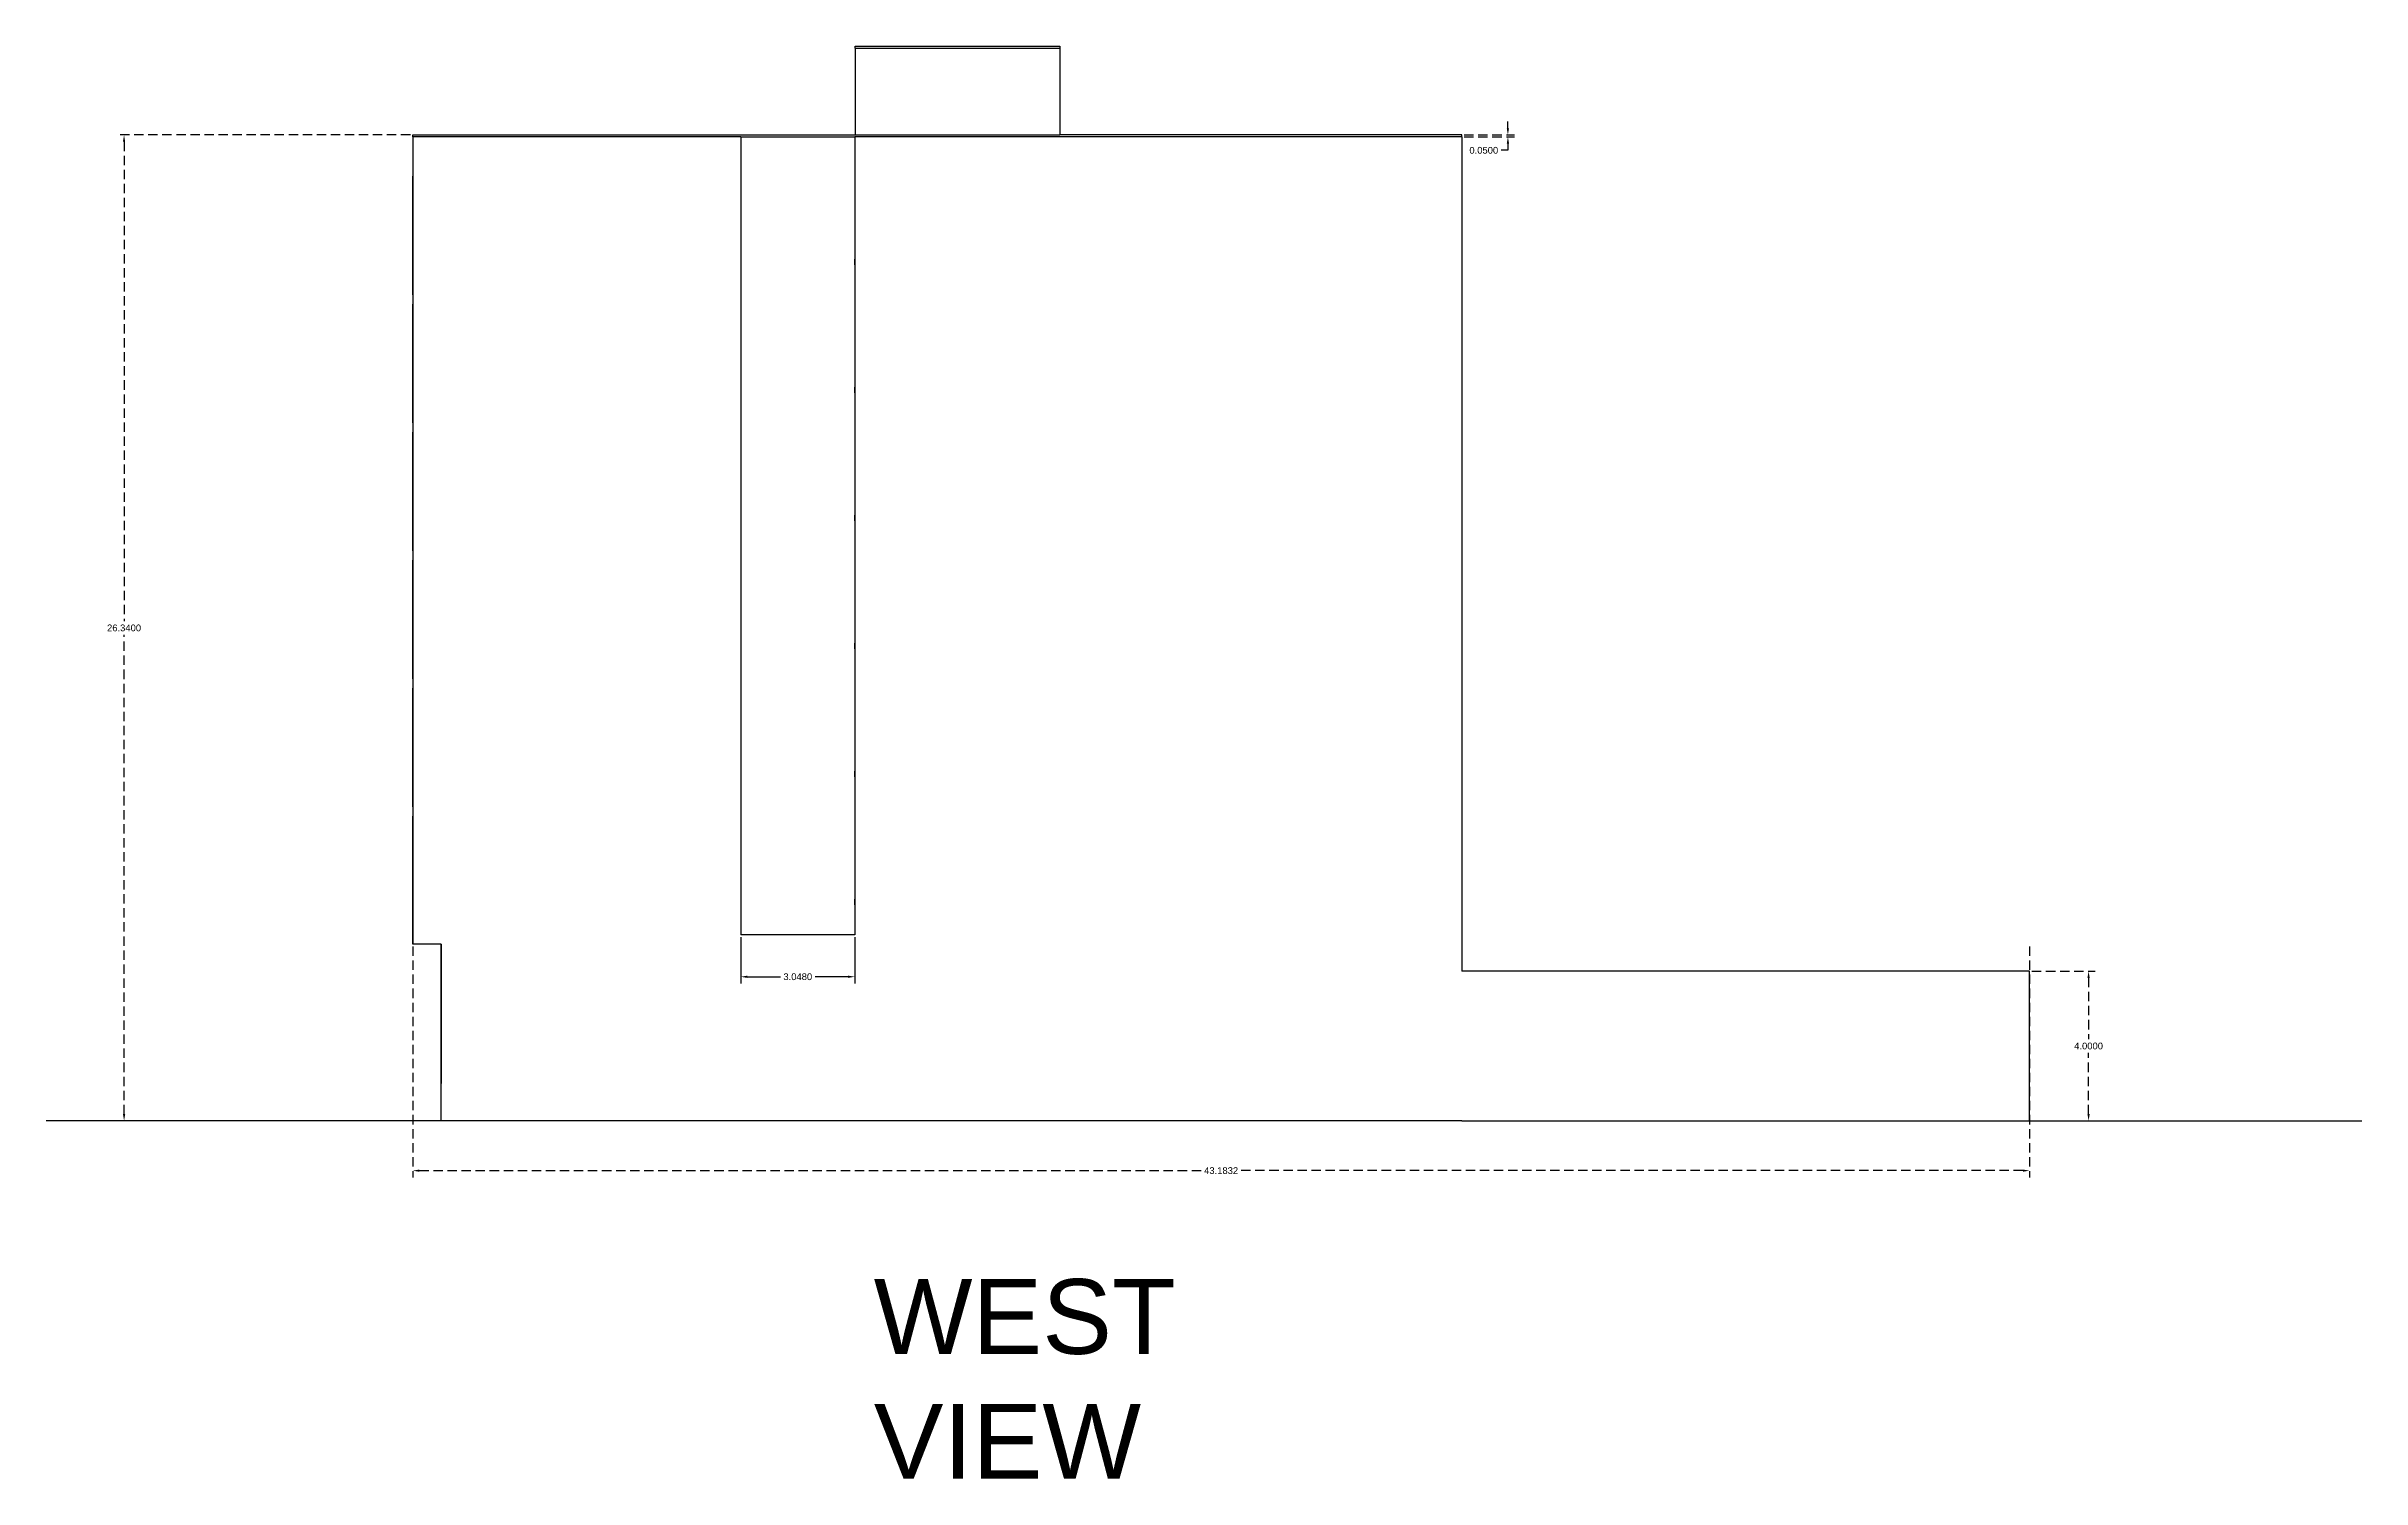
# Model space of a CAD drawing. Header units: inches. Extents: x 5 to 162, y 3 to 116.
# Drawn here: x 99.9 to 161.7, y 8.3 to 46.5 of the extents above; entities that cross this region are included whole.
import ezdxf

# ---------------------------------------------------------------- set-up
doc = ezdxf.new("R2010")
doc.units = ezdxf.units.IN
doc.header["$MEASUREMENT"] = 0
doc.linetypes.add('HIDDEN', pattern=[0.375, 0.25, -0.125])
doc.styles.get("Standard").update_dxf_attribs({"font": 'arial.ttf'})
doc.dimstyles.get("Standard").update_dxf_attribs({"dimtxt": 0.18, "dimasz": 0.18, "dimexe": 0.18, "dimexo": 0.0625, "dimgap": 0.09, "dimtad": 0, "dimtih": 1, "dimtoh": 1, "dimdec": 4, "dimzin": 0, "dimdsep": 46, "dimtxsty": 'Standard', "dimcen": 0.09, "dimadec": 0, "dimazin": 0, "dimtfac": 1, "dimtdec": 4, "dimtofl": 0, "dimtmove": 0, "dimatfit": 3, "dimfxl": 1, "dimtolj": 1, "dimtzin": 0, "dimarcsym": 0})

# ---------------------------------------------------------------- blocks, each defined once
blk = doc.blocks.new('*D121')
at = {"color": 0, "linetype": 'HIDDEN', "lineweight": -2, "transparency": 16777216}
for p, q in [((109.583, 44.157), (101.757, 44.157)), ((101.937, 43.977), (101.937, 31.168)), ((101.937, 17.997), (101.937, 30.805)), ((109.583, 17.817), (101.757, 17.817))]:
    blk.add_line(p, q, dxfattribs=at)
at = {"color": 0, "linetype": 'HIDDEN', "transparency": 16777216}
for points in [[(101.907, 43.977), (101.967, 43.977), (101.937, 44.157)], [(101.907, 17.997), (101.967, 17.997), (101.937, 17.817)]]:
    blk.add_solid(points, dxfattribs=at)
at = {"layer": 'Defpoints', "color": 0, "linetype": 'HIDDEN', "transparency": 16777216}
for p in [(109.646, 44.157), (101.937, 17.817), (109.646, 17.817)]:
    blk.add_point(p, dxfattribs=at)
at = {"color": 0, "linetype": 'HIDDEN', "transparency": 16777216, "insert": (101.937, 30.987), "char_height": 0.18, "attachment_point": 5}
blk.add_mtext('\\A1;26.3400', dxfattribs=at)
blk = doc.blocks.new('*D122')
at = {"color": 0, "linetype": 'HIDDEN', "lineweight": -2, "transparency": 16777216}
for p, q in [((137.73, 44.157), (139.076, 44.157)), ((137.73, 44.107), (139.076, 44.107)), ((138.896, 44.337), (138.896, 44.517)), ((138.896, 43.927), (138.896, 43.747)), ((138.896, 43.747), (138.716, 43.747))]:
    blk.add_line(p, q, dxfattribs=at)
at = {"color": 0, "linetype": 'HIDDEN', "transparency": 16777216}
for points in [[(138.866, 44.337), (138.926, 44.337), (138.896, 44.157)], [(138.866, 43.927), (138.926, 43.927), (138.896, 44.107)]]:
    blk.add_solid(points, dxfattribs=at)
at = {"layer": 'Defpoints', "color": 0, "linetype": 'HIDDEN', "transparency": 16777216}
for p in [(137.667, 44.157), (137.667, 44.107), (138.896, 44.107)]:
    blk.add_point(p, dxfattribs=at)
at = {"color": 0, "linetype": 'HIDDEN', "transparency": 16777216, "insert": (138.252, 43.747), "char_height": 0.18, "attachment_point": 5}
blk.add_mtext('\\A1;0.0500', dxfattribs=at)
blk = doc.blocks.new('*D123')
at = {"color": 0, "linetype": 'HIDDEN', "lineweight": -2, "transparency": 16777216}
for p, q in [((152.892, 21.817), (154.585, 21.817)), ((154.405, 21.637), (154.405, 19.998)), ((154.405, 17.997), (154.405, 19.635)), ((152.892, 17.817), (154.585, 17.817))]:
    blk.add_line(p, q, dxfattribs=at)
at = {"color": 0, "linetype": 'HIDDEN', "transparency": 16777216}
for points in [[(154.375, 21.637), (154.435, 21.637), (154.405, 21.817)], [(154.375, 17.997), (154.435, 17.997), (154.405, 17.817)]]:
    blk.add_solid(points, dxfattribs=at)
at = {"layer": 'Defpoints', "color": 0, "linetype": 'HIDDEN', "transparency": 16777216}
for p in [(152.829, 21.817), (154.405, 21.817), (152.829, 17.817)]:
    blk.add_point(p, dxfattribs=at)
at = {"color": 0, "linetype": 'HIDDEN', "transparency": 16777216, "insert": (154.405, 19.817), "char_height": 0.18, "attachment_point": 5}
blk.add_mtext('\\A1;4.0000', dxfattribs=at)
blk = doc.blocks.new('*D124')
at = {"color": 0, "linetype": 'HIDDEN', "lineweight": -2, "transparency": 16777216}
for p, q in [((109.646, 22.474), (109.646, 16.307)), ((152.829, 22.474), (152.829, 16.307)), ((109.826, 16.487), (130.701, 16.487)), ((152.649, 16.487), (131.774, 16.487))]:
    blk.add_line(p, q, dxfattribs=at)
at = {"color": 0, "linetype": 'HIDDEN', "transparency": 16777216}
for points in [[(109.826, 16.517), (109.826, 16.457), (109.646, 16.487)], [(152.649, 16.517), (152.649, 16.457), (152.829, 16.487)]]:
    blk.add_solid(points, dxfattribs=at)
at = {"layer": 'Defpoints', "color": 0, "linetype": 'HIDDEN', "transparency": 16777216}
for p in [(109.646, 22.537), (152.829, 22.537), (152.829, 16.487)]:
    blk.add_point(p, dxfattribs=at)
at = {"color": 0, "linetype": 'HIDDEN', "transparency": 16777216, "insert": (131.237, 16.487), "char_height": 0.18, "attachment_point": 5}
blk.add_mtext('\\A1;43.1832', dxfattribs=at)
blk = doc.blocks.new('*D125')
at = {"color": 0, "lineweight": -2, "transparency": 16777216}
for p, q in [((118.406, 22.724), (118.406, 21.487)), ((121.454, 22.724), (121.454, 21.487)), ((118.586, 21.667), (119.467, 21.667)), ((121.274, 21.667), (120.394, 21.667))]:
    blk.add_line(p, q, dxfattribs=at)
at = {"color": 0, "transparency": 16777216}
for points in [[(118.586, 21.697), (118.586, 21.637), (118.406, 21.667)], [(121.274, 21.697), (121.274, 21.637), (121.454, 21.667)]]:
    blk.add_solid(points, dxfattribs=at)
at = {"layer": 'Defpoints', "color": 0, "transparency": 16777216}
for p in [(118.406, 22.787), (121.454, 22.787), (121.454, 21.667)]:
    blk.add_point(p, dxfattribs=at)
at = {"color": 0, "transparency": 16777216, "insert": (119.93, 21.667), "char_height": 0.18, "attachment_point": 5}
blk.add_mtext('\\A1;3.0480', dxfattribs=at)

msp = doc.modelspace()

# ---------------------------------------------------------------- linework, layer by layer
for p, q in [((121.46134, 46.47653), (121.46134, 46.52653)), ((121.46134, 46.52653), (126.92534, 46.52653)), ((121.46134, 46.47653), (126.92534, 46.47653)), ((121.46134, 46.47653), (121.46134, 44.15653)), ((126.92534, 46.52653), (126.92534, 46.47653)), ((126.92534, 46.47653), (126.92534, 44.15653)), ((109.64582, 44.10653), (109.64582, 44.15653)), ((109.64582, 44.15653), (126.92534, 44.15653)), ((109.64582, 44.10653), (109.64582, 43.30653)), ((118.40646, 44.10653), (109.64582, 44.10653)), ((118.40646, 44.10653), (118.40646, 43.30653)), ((118.40646, 44.10653), (121.45646, 44.10653)), ((137.66704, 44.10653), (121.45646, 44.10653)), ((121.45646, 44.10653), (121.45646, 43.30653)), ((137.66704, 44.15653), (126.92534, 44.15653)), ((137.66704, 44.10653), (137.66704, 44.15653)), ((137.66704, 44.10653), (137.66704, 43.30653)), ((109.64582, 43.30653), (109.64582, 39.88653)), ((118.40646, 43.30653), (118.40646, 39.88653)), ((121.45446, 43.30653), (121.45446, 39.88653)), ((137.66704, 43.30653), (137.66704, 39.88653)), ((109.64582, 39.88653), (109.64582, 43.05653)), ((109.64582, 40.68653), (109.64582, 42.18653)), ((121.45446, 40.68653), (121.45446, 40.83653)), ((109.64582, 39.88653), (109.64582, 36.46653)), ((109.64582, 36.46653), (109.64582, 39.63653)), ((118.40646, 39.88653), (118.40646, 36.46653)), ((121.45446, 39.88653), (121.45446, 36.46653)), ((137.66704, 39.88653), (137.66704, 36.46653)), ((109.64582, 37.26653), (109.64582, 38.76653)), ((121.45446, 37.26653), (121.45446, 37.41653)), ((109.64582, 36.46653), (109.64582, 33.04653)), ((109.64582, 33.04653), (109.64582, 36.21653)), ((118.40646, 36.46653), (118.40646, 33.04653)), ((121.45446, 36.46653), (121.45446, 33.04653)), ((137.66704, 36.46653), (137.66704, 33.04653)), ((109.64582, 33.84653), (109.64582, 35.34653)), ((121.45446, 33.84653), (121.45446, 33.99653)), ((109.64582, 33.04653), (109.64582, 29.62653)), ((109.64582, 29.62653), (109.64582, 32.79653)), ((118.40646, 33.04653), (118.40646, 29.62653)), ((121.45446, 33.04653), (121.45446, 29.62653)), ((137.66704, 33.04653), (137.66704, 29.62653)), ((109.64582, 30.42653), (109.64582, 31.92653)), ((121.45446, 30.42653), (121.45446, 30.57653)), ((109.64582, 29.62653), (109.64582, 26.20653)), ((109.64582, 26.20653), (109.64582, 29.37653)), ((118.40646, 29.62653), (118.40646, 26.20653)), ((121.45446, 29.62653), (121.45446, 26.20653)), ((137.66704, 29.62653), (137.66704, 26.20653)), ((109.64582, 27.00653), (109.64582, 28.50653)), ((121.45446, 27.00653), (121.45446, 27.15653)), ((109.64582, 26.20653), (109.64582, 22.53653)), ((118.40646, 26.20653), (118.40646, 22.78653)), ((121.45446, 26.20653), (121.45446, 22.78653)), ((137.66704, 26.20653), (137.66704, 22.78653)), ((109.64582, 22.53653), (109.64582, 25.95653)), ((109.64582, 23.58653), (109.64582, 25.08653)), ((121.45446, 23.58653), (121.45446, 23.73653)), ((110.41004, 22.53653), (109.64582, 22.53653)), ((110.41004, 22.53653), (110.41004, 18.81653)), ((110.41004, 18.81653), (110.41004, 22.53653)), ((121.45446, 22.78653), (118.40646, 22.78653)), ((137.66704, 22.78653), (137.66704, 21.81653)), ((152.82904, 21.81653), (137.66704, 21.81653)), ((152.82904, 17.81653), (152.82904, 21.81653)), ((110.41004, 19.61653), (110.41004, 21.11653)), ((110.41004, 17.81653), (110.41004, 18.81653)), ((137.66704, 17.81653), (99.86008, 17.81653)), ((137.66704, 17.81653), (161.69898, 17.81653))]:
    msp.add_line(p, q)

# ---------------------------------------------------------------- texts
at = {"insert": (121.95905, 13.5905), "char_height": 2, "attachment_point": 1}
msp.add_mtext_dynamic_manual_height_columns('WEST VIEW', width=1.9251614, gutter_width=1, heights=[0], dxfattribs=at)

# ---------------------------------------------------------------- dimensions: what is measured, and where the dimension line sits
at = {"linetype": 'HIDDEN'}
for base, p1, p2, picture, middle in [((101.93693, 17.81653), (109.64582, 44.15653), (109.64582, 17.81653), '*D121', (101.93693, 30.98653)), ((138.8958, 44.10653), (137.66704, 44.15653), (137.66704, 44.10653), '*D122', (138.25248, 43.74653)), ((154.4053, 21.81653), (152.82904, 17.81653), (152.82904, 21.81653), '*D123', (154.4053, 19.81653))]:
    dim = msp.add_linear_dim(base=base, p1=p1, p2=p2, angle=90, dimstyle='Standard', dxfattribs=at)
    dim.commit()
    dim.dimension.update_dxf_attribs({"geometry": picture, "text_midpoint": middle})
dim = msp.add_linear_dim(base=(152.82904, 16.4873), p1=(109.64582, 22.53653), p2=(152.82904, 22.53653), dimstyle='Standard', dxfattribs=at)
dim.commit()
dim.dimension.update_dxf_attribs({"geometry": '*D124', "text_midpoint": (131.23743, 16.4873)})
dim = msp.add_linear_dim(base=(121.45446, 21.66698), p1=(118.40646, 22.78653), p2=(121.45446, 22.78653), dimstyle='Standard')
dim.commit()
dim.dimension.update_dxf_attribs({"geometry": '*D125', "text_midpoint": (119.93046, 21.66698)})

doc.saveas('drawing.dxf')
